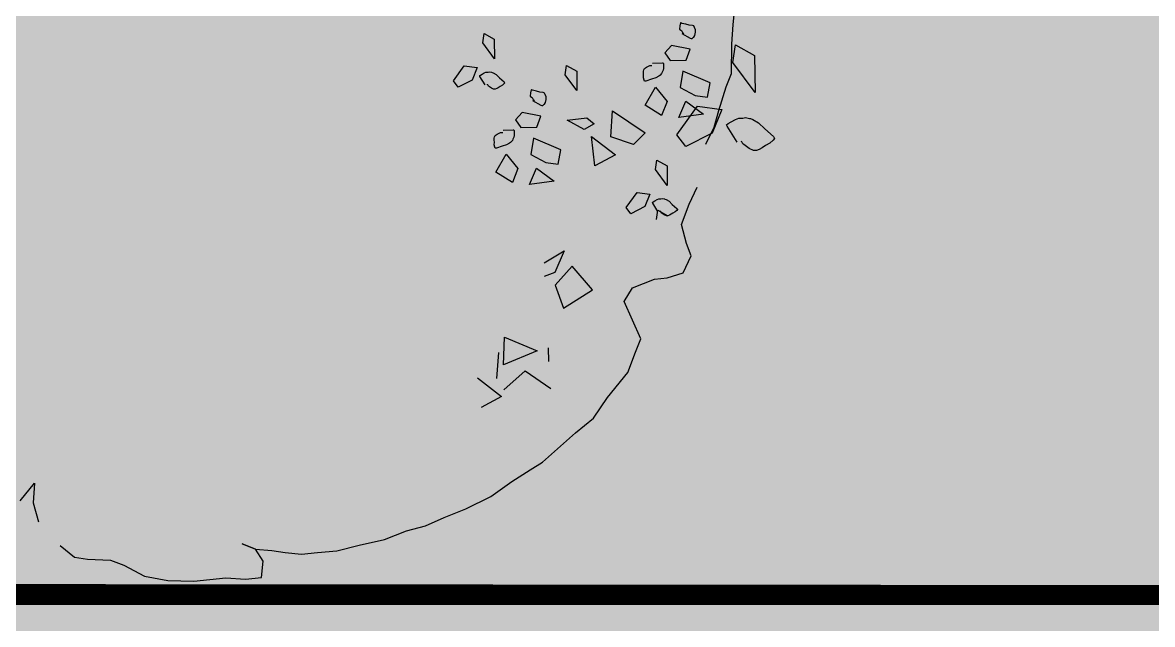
# Model space of a CAD drawing. Header units: metres. Extents: x 71066629 to 71645179, y 84793221 to 85208804.
# Drawn here: x 71302617 to 71310294, y 85024630 to 85028721 of the extents above; entities that cross this region are included whole.
import ezdxf

# ---------------------------------------------------------------- set-up
doc = ezdxf.new("R2010")
doc.units = ezdxf.units.M
doc.header["$LTSCALE"] = 1000
doc.linetypes.add('HIDDENX2', pattern=[19.049999999999997, 12.7, -6.35])
for name, color, linetype in [('A_SITEP_PLANT', 85, 'Continuous'), ('G-BSMT-OTLN', 5, 'HIDDENX2'), ('G-PLTG', 105, 'Continuous')]:
    doc.layers.add(name, color=color, linetype=linetype)

# ---------------------------------------------------------------- blocks, each defined once
blk = doc.blocks.new('A$C1F6C256B')
at = {"layer": 'A_SITEP_PLANT'}
for p, q in [((3712.863073698362, 2439.015775473963), (3719.223190773221, 2481.120086028968)), ((3712.863073698362, 2439.015775473963), (3719.223190773221, 2481.120086028968)), ((3719.223190773221, 2481.120086028968), (3764.974526060513, 2455.291962881253)), ((3719.223190773221, 2481.120086028968), (3764.974526060513, 2455.291962881253)), ((3766.175639831461, 2367.397404662945), (3712.863073698362, 2439.015775473963)), ((3766.175639831461, 2367.397404662945), (3712.863073698362, 2439.015775473963)), ((3764.974526060513, 2455.291962881253), (3766.175639831461, 2367.397404662945)), ((3764.974526060513, 2455.291962881253), (3766.175639831461, 2367.397404662945)), ((4568.120532973378, 2426.832372546575), (4536.908499377023, 2394.608571348712)), ((4568.120532973378, 2426.832372546575), (4536.908499377023, 2394.608571348712)), ((4651.669645895076, 2410.604853844823), (4568.120532973378, 2426.832372546575)), ((4651.669645895076, 2410.604853844823), (4568.120532973378, 2426.832372546575)), ((4633.500279666565, 2361.060114036227), (4651.669645895076, 2410.604853844823)), ((4633.500279666565, 2361.060114036227), (4651.669645895076, 2410.604853844823)), ((4844.919258005335, 2350.575996238884), (4857.033767161774, 2430.77468352663)), ((4844.919258005335, 2350.575996238884), (4857.033767161774, 2430.77468352663)), ((4857.033767161774, 2430.77468352663), (4944.179167588765, 2381.57825766466)), ((4857.033767161774, 2430.77468352663), (4944.179167588765, 2381.57825766466)), ((4536.908499377023, 2394.608571348712), (4562.052278758609, 2359.259096944676)), ((4536.908499377023, 2394.608571348712), (4562.052278758609, 2359.259096944676)), ((4562.052278758609, 2359.259096944676), (4633.500279666565, 2361.060114036227)), ((4562.052278758609, 2359.259096944676), (4633.500279666565, 2361.060114036227)), ((4944.179167588765, 2381.57825766466), (4946.467003664002, 2214.160051512881)), ((4944.179167588765, 2381.57825766466), (4946.467003664002, 2214.160051512881)), ((3579.971018241078, 2266.642081987928), (3629.055633890443, 2335.024954232067)), ((3579.971018241078, 2266.642081987928), (3629.055633890443, 2335.024954232067)), ((3629.055633890443, 2335.024954232067), (3687.390105391329, 2327.23541655406)), ((3629.055633890443, 2335.024954232067), (3687.390105391329, 2327.23541655406)), ((3687.390105391329, 2327.23541655406), (3664.144247313089, 2270.713230353577)), ((3687.390105391329, 2327.23541655406), (3664.144247313089, 2270.713230353577)), ((4085.976650721801, 2294.599466765154), (4092.536937333935, 2336.727113170841)), ((4085.976650721801, 2294.599466765154), (4092.536937333935, 2336.727113170841)), ((4092.536937333935, 2336.727113170841), (4138.188012510422, 2310.889081084839)), ((4092.536937333935, 2336.727113170841), (4138.188012510422, 2310.889081084839)), ((4138.188012510422, 2310.889081084839), (4139.308688881051, 2222.784094646806)), ((4138.188012510422, 2310.889081084839), (4139.308688881051, 2222.784094646806)), ((4618.978454797005, 2311.46738787659), (4606.429738196661, 2236.781450746319)), ((4618.978454797005, 2311.46738787659), (4606.429738196661, 2236.781450746319)), ((4742.796023677976, 2258.351710739604), (4618.978454797005, 2311.46738787659)), ((4742.796023677976, 2258.351710739604), (4618.978454797005, 2311.46738787659)), ((4946.467003664002, 2214.160051512881), (4844.919258005335, 2350.575996238884)), ((4946.467003664002, 2214.160051512881), (4844.919258005335, 2350.575996238884)), ((3601.456629870343, 2238.618035513559), (3579.971018241078, 2266.642081987928)), ((3601.456629870343, 2238.618035513559), (3579.971018241078, 2266.642081987928)), ((3664.144247313089, 2270.713230353577), (3601.456629870343, 2238.618035513559)), ((3664.144247313089, 2270.713230353577), (3601.456629870343, 2238.618035513559)), ((4139.308688881051, 2222.784094646806), (4085.976650721801, 2294.599466765154)), ((4139.308688881051, 2222.784094646806), (4085.976650721801, 2294.599466765154)), ((4731.4000825244, 2192.479091475922), (4742.796023677976, 2258.351710739604)), ((4731.4000825244, 2192.479091475922), (4742.796023677976, 2258.351710739604)), ((4448.178371497779, 2157.203693210875), (4494.79515256593, 2238.290476512455)), ((4448.178371497779, 2157.203693210875), (4494.79515256593, 2238.290476512455)), ((4494.79515256593, 2238.290476512455), (4547.792696337565, 2172.914184480789)), ((4494.79515256593, 2238.290476512455), (4547.792696337565, 2172.914184480789)), ((4606.429738196661, 2236.781450746319), (4674.389079463144, 2201.209344281058)), ((4606.429738196661, 2236.781450746319), (4674.389079463144, 2201.209344281058)), ((4674.389079463144, 2201.209344281058), (4731.4000825244, 2192.479091475922)), ((4674.389079463144, 2201.209344281058), (4731.4000825244, 2192.479091475922)), ((4523.057203333883, 2109.971547978785), (4448.178371497779, 2157.203693210875)), ((4523.057203333883, 2109.971547978785), (4448.178371497779, 2157.203693210875)), ((4547.792696337565, 2172.914184480789), (4523.057203333883, 2109.971547978785)), ((4547.792696337565, 2172.914184480789), (4523.057203333883, 2109.971547978785)), ((4547.792696337565, 2172.914184480789), (4547.792696337565, 2172.914184480789)), ((4547.792696337565, 2172.914184480789), (4547.792696337565, 2172.914184480789)), ((4591.791533020383, 2022.245151290117), (4685.286040760984, 2152.498240992573)), ((4591.791533020383, 2022.245151290117), (4685.286040760984, 2152.498240992573)), ((4601.445329429233, 2100.928024877154), (4631.824232242245, 2175.355068985635)), ((4601.445329429233, 2100.928024877154), (4631.824232242245, 2175.355068985635)), ((4631.824232242245, 2175.355068985635), (4712.539179689018, 2116.156882203708)), ((4631.824232242245, 2175.355068985635), (4712.539179689018, 2116.156882203708)), ((4685.286040760984, 2152.498240992573), (4796.399317982781, 2137.661026990536)), ((4685.286040760984, 2152.498240992573), (4796.399317982781, 2137.661026990536)), ((3891.677578160248, 2123.239483353973), (3860.484135340783, 2090.81859617203)), ((3891.677578160248, 2123.239483353973), (3860.484135340783, 2090.81859617203)), ((3975.225464251067, 2107.015396217496), (3891.677578160248, 2123.239483353973)), ((3975.225464251067, 2107.015396217496), (3891.677578160248, 2123.239483353973)), ((3957.056977203873, 2057.470742817794), (3975.225464251067, 2107.015396217496)), ((3957.056977203873, 2057.470742817794), (3975.225464251067, 2107.015396217496)), ((4095.497590223444, 2088.755310031236), (4184.186275565997, 2099.343500321236)), ((4095.497590223444, 2088.755310031236), (4184.186275565997, 2099.343500321236)), ((4184.186275565997, 2099.343500321236), (4217.574944277818, 2072.69841578597)), ((4184.186275565997, 2099.343500321236), (4217.574944277818, 2072.69841578597)), ((4292.899255647382, 2012.764947451156), (4301.088541086996, 2130.524002682476)), ((4292.899255647382, 2012.764947451156), (4301.088541086996, 2130.524002682476)), ((4301.088541086996, 2130.524002682476), (4447.874486946501, 2031.318616617413)), ((4301.088541086996, 2130.524002682476), (4447.874486946501, 2031.318616617413)), ((4712.539179689018, 2116.156882203708), (4601.445329429233, 2100.928024877154)), ((4712.539179689018, 2116.156882203708), (4601.445329429233, 2100.928024877154)), ((4796.399317982781, 2137.661026990536), (4752.121492886392, 2029.999718325504)), ((4796.399317982781, 2137.661026990536), (4752.121492886392, 2029.999718325504)), ((3860.484135340783, 2090.81859617203), (3885.628795380821, 2055.469208243973)), ((3860.484135340783, 2090.81859617203), (3885.628795380821, 2055.469208243973)), ((3885.628795380821, 2055.469208243973), (3957.056977203873, 2057.470742817794)), ((3885.628795380821, 2055.469208243973), (3957.056977203873, 2057.470742817794)), ((4172.264415625541, 2045.961777028046), (4095.497590223444, 2088.755310031236)), ((4172.264415625541, 2045.961777028046), (4095.497590223444, 2088.755310031236)), ((4217.574944277818, 2072.69841578597), (4172.264415625541, 2045.961777028046)), ((4217.574944277818, 2072.69841578597), (4172.264415625541, 2045.961777028046)), ((3942.554091029335, 2007.677412767109), (3930.026074575144, 1932.791044939309)), ((3942.554091029335, 2007.677412767109), (3930.026074575144, 1932.791044939309)), ((4066.371660796518, 1954.56173442147), (3942.554091029335, 2007.677412767109)), ((4066.371660796518, 1954.56173442147), (3942.554091029335, 2007.677412767109)), ((4204.565052566643, 2014.960702042008), (4313.321160150226, 1931.018604907848)), ((4221.021060855012, 1881.226425189088), (4204.565052566643, 2014.960702042008)), ((4204.565052566643, 2014.960702042008), (4313.321160150226, 1931.018604907848)), ((4221.021060855012, 1881.226425189088), (4204.565052566643, 2014.960702042008)), ((4394.760430602823, 1979.129883509944), (4292.899255647382, 2012.764947451156)), ((4394.760430602823, 1979.129883509944), (4292.899255647382, 2012.764947451156)), ((4447.874486946501, 2031.318616617413), (4394.760430602823, 1979.129883509944)), ((4447.874486946501, 2031.318616617413), (4394.760430602823, 1979.129883509944)), ((4632.716506522847, 1968.866014581901), (4591.791533020383, 2022.245151290117)), ((4632.716506522847, 1968.866014581901), (4591.791533020383, 2022.245151290117)), ((4752.121492886392, 2029.999718325504), (4632.716506522847, 1968.866014581901)), ((4752.121492886392, 2029.999718325504), (4632.716506522847, 1968.866014581901)), ((4054.955901336915, 1888.889633123501), (4066.371660796518, 1954.56173442147)), ((4054.955901336915, 1888.889633123501), (4066.371660796518, 1954.56173442147)), ((3771.835676204588, 1853.620712459553), (3818.451228723047, 1934.710927393753)), ((3771.835676204588, 1853.620712459553), (3818.451228723047, 1934.710927393753)), ((3818.451228723047, 1934.710927393753), (3871.369213040336, 1869.124295135524)), ((3818.451228723047, 1934.710927393753), (3871.369213040336, 1869.124295135524)), ((3930.026074575144, 1932.791044939309), (3997.965594662004, 1897.419456023519)), ((3930.026074575144, 1932.791044939309), (3997.965594662004, 1897.419456023519)), ((3997.965594662004, 1897.419456023519), (4054.955901336915, 1888.889633123501)), ((3997.965594662004, 1897.419456023519), (4054.955901336915, 1888.889633123501)), ((4313.321160150226, 1931.018604907848), (4221.021060855012, 1881.226425189088)), ((4313.321160150226, 1931.018604907848), (4221.021060855012, 1881.226425189088)), ((4495.286682409002, 1864.830569320155), (4501.726892591629, 1907.148824914592)), ((4495.286682409002, 1864.830569320155), (4501.726892591629, 1907.148824914592)), ((4501.726892591629, 1907.148824914592), (4547.478226965817, 1881.320700464188)), ((4501.726892591629, 1907.148824914592), (4547.478226965817, 1881.320700464188)), ((3846.633720546903, 1806.181660218019), (3771.835676204588, 1853.620712459553)), ((3846.633720546903, 1806.181660218019), (3771.835676204588, 1853.620712459553)), ((3871.369213040336, 1869.124295135524), (3846.633720546903, 1806.181660218019)), ((3871.369213040336, 1869.124295135524), (3846.633720546903, 1806.181660218019)), ((3871.369213040336, 1869.124295135524), (3871.369213040336, 1869.124295135524)), ((3871.369213040336, 1869.124295135524), (3871.369213040336, 1869.124295135524)), ((3925.02096633293, 1797.138048908179), (3955.40109581576, 1871.561661531916)), ((3925.02096633293, 1797.138048908179), (3955.40109581576, 1871.561661531916)), ((3955.40109581576, 1871.561661531916), (4036.095877870859, 1812.567510918219)), ((3955.40109581576, 1871.561661531916), (4036.095877870859, 1812.567510918219)), ((4548.679689165205, 1793.422625144449), (4495.286682409002, 1864.830569320155)), ((4548.679689165205, 1793.422625144449), (4495.286682409002, 1864.830569320155)), ((4547.478226965817, 1881.320700464188), (4548.679689165205, 1793.422625144449)), ((4547.478226965817, 1881.320700464188), (4548.679689165205, 1793.422625144449)), ((4036.095877870859, 1812.567510918219), (3925.02096633293, 1797.138048908179)), ((4036.095877870859, 1812.567510918219), (3925.02096633293, 1797.138048908179)), ((4362.374460244144, 1692.660910485021), (4411.439256298356, 1761.244300278515)), ((4362.374460244144, 1692.660910485021), (4411.439256298356, 1761.244300278515)), ((4411.439256298356, 1761.244300278515), (4469.773729034583, 1753.454762452893)), ((4411.439256298356, 1761.244300278515), (4469.773729034583, 1753.454762452893)), ((4469.773729034583, 1753.454762452893), (4446.628128945537, 1696.942484908534)), ((4469.773729034583, 1753.454762452893), (4446.628128945537, 1696.942484908534)), ((4383.840251902293, 1664.837381707796), (4362.374460244144, 1692.660910485021)), ((4383.840251902293, 1664.837381707796), (4362.374460244144, 1692.660910485021)), ((4446.628128945537, 1696.942484908534), (4383.840251902293, 1664.837381707796)), ((4446.628128945537, 1696.942484908534), (4383.840251902293, 1664.837381707796)), ((4499.575059859955, 1639.248187434831), (4505.934828345315, 1681.356015521102)), ((4499.575059859955, 1639.248187434831), (4505.934828345315, 1681.356015521102)), ((4505.934828345315, 1681.356015521102), (4551.686163202918, 1655.527893246123)), ((4505.934828345315, 1681.356015521102), (4551.686163202918, 1655.527893246123)), ((3990.500249236299, 1442.854526510957), (4081.182272667066, 1496.735228572099)), ((3990.500249236299, 1442.854526510957), (4081.182272667066, 1496.735228572099)), ((4081.182272667066, 1496.735228572099), (4038.714726655279, 1398.251289233274)), ((4081.182272667066, 1496.735228572099), (4038.714726655279, 1398.251289233274)), ((4038.714726655279, 1398.251289233274), (3990.969239438826, 1379.77088467477)), ((4038.714726655279, 1398.251289233274), (3990.969239438826, 1379.77088467477)), ((4117.607187510177, 1427.088721770066), (4041.172601486964, 1340.625059913204)), ((4117.607187510177, 1427.088721770066), (4041.172601486964, 1340.625059913204)), ((4209.687004889944, 1320.455025616218), (4117.607187510177, 1427.088721770066)), ((4209.687004889944, 1320.455025616218), (4117.607187510177, 1427.088721770066)), ((4041.172601486964, 1340.625059913204), (4077.978117854393, 1236.417579427798)), ((4041.172601486964, 1340.625059913204), (4077.978117854393, 1236.417579427798)), ((4077.978117854393, 1236.417579427798), (4209.687004889944, 1320.455025616218)), ((4077.978117854393, 1236.417579427798), (4209.687004889944, 1320.455025616218)), ((3807.018616707297, 979.9776143164781), (3810.669266233046, 1105.784976576309)), ((3807.018616707297, 979.9776143164781), (3810.669266233046, 1105.784976576309)), ((3810.669266233046, 1105.784976576309), (3959.439359207929, 1042.795181851747)), ((3810.669266233046, 1105.784976576309), (3959.439359207929, 1042.795181851747)), ((3776.848298322759, 918.3546207799227), (3785.037583198457, 1036.113674856431)), ((3776.848298322759, 918.3546207799227), (3785.037583198457, 1036.113674856431)), ((3959.439359207929, 1042.795181851747), (3807.018616707297, 979.9776143164781)), ((3959.439359207929, 1042.795181851747), (3807.018616707297, 979.9776143164781)), ((4011.656891218503, 994.5380742211419), (4011.187901526224, 1057.621716701979)), ((4011.656891218503, 994.5380742211419), (4011.187901526224, 1057.621716701979)), ((3808.029772088514, 866.3675454693148), (3904.157781457179, 952.1490451314603)), ((3808.029772088514, 866.3675454693148), (3904.157781457179, 952.1490451314603)), ((3904.157781457179, 952.1490451314603), (4021.654186312401, 872.9143300396972)), ((3904.157781457179, 952.1490451314603), (4021.654186312401, 872.9143300396972)), ((3688.51409454376, 920.5503740145068), (3797.270202610758, 836.6082777398406)), ((3688.51409454376, 920.5503740145068), (3797.270202610758, 836.6082777398406)), ((3797.270202610758, 836.6082777398406), (3704.970103476721, 786.8160972287878)), ((3797.270202610758, 836.6082777398406), (3704.970103476721, 786.8160972287878))]:
    blk.add_line(p, q, dxfattribs=at)
for points in [[(1616.900187628286, 363.7687392335793), (1682.623727331346, 443.9093473517278), (1676.65077983914, 354.9043114295055), (1699.913500137976, 268.9807198430353)], [(4723.88659025688, 1980.566087893822), (4760.374809828878, 2057.621733800508), (4782.321871713852, 2133.439070229302), (4815.918610946392, 2239.749159883621), (4839.311413072923, 2300.93927446974), (4840.973299270787, 2433.633189518412), (4846.86000866082, 2522.432553750114), (4854.179674900603, 2596.805908875133), (4876.14638198982, 2672.424486834149), (4883.564721919829, 2746.805818717811), (4874.929571023968, 2834.171632588841), (4835.692910018377, 2933.281164731307), (4797.882170291967, 3017.963992510981), (4774.725506986142, 3103.892738380179), (4739.806247454719, 3159.32112246615), (4656.786420791526, 3254.10316971544), (4576.736755294027, 3319.841026393289), (4483.532462754695, 3369.306098907138), (4423.88037033251, 3378.180262335693), (4359.805167030893, 3430.726901716116)], [(4723.88659025688, 1980.566087893822), (4760.374809828878, 2057.621733800508), (4782.321871713852, 2133.439070229302), (4815.918610946392, 2239.749159883621), (4839.311413072923, 2300.93927446974), (4840.973299270787, 2433.633189518412), (4846.86000866082, 2522.432553750114), (4854.179674900603, 2596.805908875133), (4876.14638198982, 2672.424486834149), (4883.564721919829, 2746.805818717811), (4874.929571023968, 2834.171632588841), (4835.692910018377, 2933.281164731307), (4797.882170291967, 3017.963992510981), (4774.725506986142, 3103.892738380179), (4739.806247454719, 3159.32112246615), (4656.786420791526, 3254.10316971544), (4576.736755294027, 3319.841026393289), (4483.532462754695, 3369.306098907138), (4423.88037033251, 3378.180262335693), (4359.805167030893, 3430.726901716116)], [(4614.945997702423, 2481.234219653823), (4651.966447603947, 2459.803977385251), (4657.336099566775, 2459.727279384854), (4660.8821548415, 2459.672815255705), (4662.626475753146, 2460.452651320753), (4666.415646564681, 2463.050856932503), (4668.181234995194, 2465.655082135898), (4672.837752560154, 2472.793495371385), (4675.779775400064, 2487.044493910508), (4676.053533532482, 2498.605599783449), (4671.836941925867, 2508.508025801741), (4668.499368055142, 2515.662664073694), (4663.153374705405, 2518.572817140026), (4648.067988984927, 2519.71398519777), (4633.00742601871, 2524.701105209039), (4614.197082731582, 2527.697789706319), (4609.752254074323, 2529.684631312586), (4608.028916049807, 2529.71677471872), (4605.007617361611, 2516.267845954077), (4603.789280277735, 2501.981186133489), (4605.470020092733, 2499.316192128172), (4612.596764846414, 2494.759759477165), (4617.676331778464, 2486.359963584983), (4622.980359209934, 2481.825851720351)], [(4614.945997702423, 2481.234219653823), (4651.966447603947, 2459.803977385251), (4657.336099566775, 2459.727279384854), (4660.8821548415, 2459.672815255705), (4662.626475753146, 2460.452651320753), (4666.415646564681, 2463.050856932503), (4668.181234995194, 2465.655082135898), (4672.837752560154, 2472.793495371385), (4675.779775400064, 2487.044493910508), (4676.053533532482, 2498.605599783449), (4671.836941925867, 2508.508025801741), (4668.499368055142, 2515.662664073694), (4663.153374705405, 2518.572817140026), (4648.067988984927, 2519.71398519777), (4633.00742601871, 2524.701105209039), (4614.197082731582, 2527.697789706319), (4609.752254074323, 2529.684631312586), (4608.028916049807, 2529.71677471872), (4605.007617361611, 2516.267845954077), (4603.789280277735, 2501.981186133489), (4605.470020092733, 2499.316192128172), (4612.596764846414, 2494.759759477165), (4617.676331778464, 2486.359963584983), (4622.980359209934, 2481.825851720351)], [(3723.704753339465, 2249.486063641467), (3699.92640596733, 2287.400212424982), (3699.047103743593, 2289.135590351885), (3698.306818669662, 2290.479755732726), (3701.75645485986, 2293.449354811484), (3709.535561171011, 2297.656779922662), (3719.699583852024, 2303.314785858762), (3727.176402372658, 2306.483503478318), (3737.17425722722, 2306.661776186433), (3743.487324288057, 2308.298135263642), (3752.82120970334, 2305.984617813141), (3755.224496478506, 2305.209774549818), (3760.491561783361, 2303.098173391656), (3774.00652502029, 2295.329647372797), (3788.876097765868, 2281.016842143639), (3809.973009375157, 2263.071089697333), (3811.612067975337, 2259.794546785153), (3812.572689409775, 2258.269682734041), (3808.720854353335, 2254.247949023091), (3801.31947195757, 2247.243188859197), (3791.155449277081, 2241.58518292263), (3782.913523216034, 2235.914678676694), (3775.916667753423, 2231.987046911236), (3769.282720964693, 2229.509066933562), (3761.970274054155, 2229.798693727673), (3752.198043768411, 2234.498601935076), (3739.04564147396, 2243.720297536056), (3737.044021931186, 2245.543670784944), (3735.324175826274, 2248.613304611674), (3734.84509234957, 2249.37230562768), (3733.685117369925, 2251.889847460698)], [(3723.704753339465, 2249.486063641467), (3699.92640596733, 2287.400212424982), (3699.047103743593, 2289.135590351885), (3698.306818669662, 2290.479755732726), (3701.75645485986, 2293.449354811484), (3709.535561171011, 2297.656779922662), (3719.699583852024, 2303.314785858762), (3727.176402372658, 2306.483503478318), (3737.17425722722, 2306.661776186433), (3743.487324288057, 2308.298135263642), (3752.82120970334, 2305.984617813141), (3755.224496478506, 2305.209774549818), (3760.491561783361, 2303.098173391656), (3774.00652502029, 2295.329647372797), (3788.876097765868, 2281.016842143639), (3809.973009375157, 2263.071089697333), (3811.612067975337, 2259.794546785153), (3812.572689409775, 2258.269682734041), (3808.720854353335, 2254.247949023091), (3801.31947195757, 2247.243188859197), (3791.155449277081, 2241.58518292263), (3782.913523216034, 2235.914678676694), (3775.916667753423, 2231.987046911236), (3769.282720964693, 2229.509066933562), (3761.970274054155, 2229.798693727673), (3752.198043768411, 2234.498601935076), (3739.04564147396, 2243.720297536056), (3737.044021931186, 2245.543670784944), (3735.324175826274, 2248.613304611674), (3734.84509234957, 2249.37230562768), (3733.685117369925, 2251.889847460698)], [(4482.156546226645, 2346.708880777675), (4526.898289956152, 2348.498917879828), (4528.620748543355, 2348.466687693465), (4530.44346572191, 2348.444366826501), (4531.29998884222, 2343.875620757754), (4531.069360553229, 2334.950970409555), (4530.695343686268, 2323.379955055338), (4529.66468894959, 2315.388612706447), (4524.965857950679, 2306.629758718802), (4523.055369140522, 2300.370189425536), (4516.656574169639, 2293.464524017676), (4514.831528924988, 2291.461851189903), (4510.298865608172, 2288.18273041246), (4496.725476879976, 2280.162982499722), (4476.944815252151, 2274.566859223153), (4450.747620539391, 2265.299386859668), (4447.201565264084, 2265.353850988933), (4445.377968504268, 2265.376084779273), (4443.821677672095, 2270.888048337453), (4441.328424161533, 2280.758330949728), (4441.502802995558, 2292.309614274506), (4440.932525399316, 2302.167485636019), (4441.142170656938, 2310.280156576162), (4442.272451909085, 2317.272516317317), (4445.90627860016, 2323.499942321156), (4455.028955512913, 2329.459975411446), (4469.522448314412, 2336.355807370768), (4472.168566137727, 2337.221223903063), (4475.714273681399, 2337.170277639962), (4476.535283088335, 2337.048949039512), (4479.260328956181, 2337.115813582554)], [(4482.156546226645, 2346.708880777675), (4526.898289956152, 2348.498917879828), (4528.620748543355, 2348.466687693465), (4530.44346572191, 2348.444366826501), (4531.29998884222, 2343.875620757754), (4531.069360553229, 2334.950970409555), (4530.695343686268, 2323.379955055338), (4529.66468894959, 2315.388612706447), (4524.965857950679, 2306.629758718802), (4523.055369140522, 2300.370189425536), (4516.656574169639, 2293.464524017676), (4514.831528924988, 2291.461851189903), (4510.298865608172, 2288.18273041246), (4496.725476879976, 2280.162982499722), (4476.944815252151, 2274.566859223153), (4450.747620539391, 2265.299386859668), (4447.201565264084, 2265.353850988933), (4445.377968504268, 2265.376084779273), (4443.821677672095, 2270.888048337453), (4441.328424161533, 2280.758330949728), (4441.502802995558, 2292.309614274506), (4440.932525399316, 2302.167485636019), (4441.142170656938, 2310.280156576162), (4442.272451909085, 2317.272516317317), (4445.90627860016, 2323.499942321156), (4455.028955512913, 2329.459975411446), (4469.522448314412, 2336.355807370768), (4472.168566137727, 2337.221223903063), (4475.714273681399, 2337.170277639962), (4476.535283088335, 2337.048949039512), (4479.260328956181, 2337.115813582554)], [(3938.521634820674, 2177.444244072162), (3975.422007024579, 2156.204609739216), (3980.911736684502, 2155.937303668296), (3984.458671396598, 2155.8829265346), (3986.202112870757, 2156.662675666739), (3989.992163191317, 2159.260968139657), (3991.757751550351, 2161.865193478036), (3996.394797884859, 2169.200606245635), (3999.356291955337, 2183.254605180555), (3999.709958154999, 2195.022533215), (3995.413806212484, 2204.714619196806), (3992.075884538179, 2211.872775271768), (3986.830149995687, 2214.792837809801), (3971.644505683973, 2215.924096476549), (3956.60322975833, 2220.707094128418), (3937.754128128058, 2224.10490058962), (3933.308072230197, 2226.095173138369), (3931.705691340147, 2225.93679539772), (3928.564662686317, 2212.674956837291), (3927.36579683295, 2198.191297475743), (3929.025838248374, 2195.72673388198), (3936.053203704476, 2191.160478754901), (3941.23302937171, 2182.770592334564), (3946.537056875357, 2178.236480479012)], [(3938.521634820674, 2177.444244072162), (3975.422007024579, 2156.204609739216), (3980.911736684502, 2155.937303668296), (3984.458671396598, 2155.8829265346), (3986.202112870757, 2156.662675666739), (3989.992163191317, 2159.260968139657), (3991.757751550351, 2161.865193478036), (3996.394797884859, 2169.200606245635), (3999.356291955337, 2183.254605180555), (3999.709958154999, 2195.022533215), (3995.413806212484, 2204.714619196806), (3992.075884538179, 2211.872775271768), (3986.830149995687, 2214.792837809801), (3971.644505683973, 2215.924096476549), (3956.60322975833, 2220.707094128418), (3937.754128128058, 2224.10490058962), (3933.308072230197, 2226.095173138369), (3931.705691340147, 2225.93679539772), (3928.564662686317, 2212.674956837291), (3927.36579683295, 2198.191297475743), (3929.025838248374, 2195.72673388198), (3936.053203704476, 2191.160478754901), (3941.23302937171, 2182.770592334564), (3946.537056875357, 2178.236480479012)], [(4865.570077167999, 1989.567018585687), (4820.277986757457, 2061.784444931138), (4818.603125351074, 2065.089926560846), (4817.193058550532, 2067.650241665804), (4823.763794206781, 2073.306620835065), (4838.581139684073, 2081.320763755648), (4857.941182755458, 2092.09791796864), (4872.182741832337, 2098.133570555801), (4891.226275021909, 2098.473137679626), (4903.251164532208, 2101.590012115281), (4921.029993935372, 2097.183312189329), (4925.607682961854, 2095.70742015494), (4935.64018820948, 2091.685322811856), (4961.382975566725, 2076.888130572887), (4989.705971152405, 2049.625644303014), (5029.890564814617, 2015.443258644024), (5033.012581130723, 2009.202224465931), (5034.842336254427, 2006.297721764859), (5027.505507495662, 1998.637276341935), (5013.407636307355, 1985.294876107946), (4994.047593092197, 1974.517721948767), (4978.348686179903, 1963.716761500575), (4965.021342479333, 1956.235558204819), (4952.385253583139, 1951.515596363315), (4938.456783195434, 1952.067266328581), (4919.84301124292, 1961.01947236585), (4894.790816252294, 1978.584606867342), (4890.978207641281, 1982.057698800549), (4887.70231036708, 1987.904620341957), (4886.789770260628, 1989.350336641917), (4884.58029419434, 1994.145654538064)], [(4865.570077167999, 1989.567018585687), (4820.277986757457, 2061.784444931138), (4818.603125351074, 2065.089926560846), (4817.193058550532, 2067.650241665804), (4823.763794206781, 2073.306620835065), (4838.581139684073, 2081.320763755648), (4857.941182755458, 2092.09791796864), (4872.182741832337, 2098.133570555801), (4891.226275021909, 2098.473137679626), (4903.251164532208, 2101.590012115281), (4921.029993935372, 2097.183312189329), (4925.607682961854, 2095.70742015494), (4935.64018820948, 2091.685322811856), (4961.382975566725, 2076.888130572887), (4989.705971152405, 2049.625644303014), (5029.890564814617, 2015.443258644024), (5033.012581130723, 2009.202224465931), (5034.842336254427, 2006.297721764859), (5027.505507495662, 1998.637276341935), (5013.407636307355, 1985.294876107946), (4994.047593092197, 1974.517721948767), (4978.348686179903, 1963.716761500575), (4965.021342479333, 1956.235558204819), (4952.385253583139, 1951.515596363315), (4938.456783195434, 1952.067266328581), (4919.84301124292, 1961.01947236585), (4894.790816252294, 1978.584606867342), (4890.978207641281, 1982.057698800549), (4887.70231036708, 1987.904620341957), (4886.789770260628, 1989.350336641917), (4884.58029419434, 1994.145654538064)], [(4865.570077167999, 1989.567018585687), (4820.277986757457, 2061.784444931138), (4818.603125351074, 2065.089926561079), (4817.193058550532, 2067.650241665804), (4823.763794206781, 2073.306620835065), (4838.581139684073, 2081.320763755648), (4857.941182755458, 2092.097917968989), (4872.182741832337, 2098.133570556296), (4891.226275021909, 2098.473137679626), (4903.251164532208, 2101.590012115281), (4921.029993935372, 2097.183312189329), (4925.607682961854, 2095.70742015494), (4935.64018820948, 2091.685322811856), (4961.382975566725, 2076.888130573381), (4989.705971152405, 2049.625644303014), (5029.890564814617, 2015.443258644024), (5033.012581130723, 2009.202224465931), (5034.842336254427, 2006.297721765092), (5027.505507495662, 1998.637276341935), (5013.407636307355, 1985.294876107946), (4994.047593092197, 1974.517721948767), (4978.348686179903, 1963.716761500575), (4965.021342479333, 1956.235558204819), (4952.385253583139, 1951.515596363315), (4938.456783195434, 1952.067266328843), (4919.84301124292, 1961.01947236585), (4894.790816252294, 1978.584606867342), (4890.978207641281, 1982.057698800549), (4887.70231036708, 1987.904620341957), (4886.789770260628, 1989.35033664215), (4884.58029419434, 1994.145654538064)], [(4865.570077167999, 1989.567018585687), (4820.277986757457, 2061.784444931138), (4818.603125351074, 2065.089926561079), (4817.193058550532, 2067.650241665804), (4823.763794206781, 2073.306620835065), (4838.581139684073, 2081.320763755648), (4857.941182755458, 2092.097917968989), (4872.182741832337, 2098.133570556296), (4891.226275021909, 2098.473137679626), (4903.251164532208, 2101.590012115281), (4921.029993935372, 2097.183312189329), (4925.607682961854, 2095.70742015494), (4935.64018820948, 2091.685322811856), (4961.382975566725, 2076.888130573381), (4989.705971152405, 2049.625644303014), (5029.890564814617, 2015.443258644024), (5033.012581130723, 2009.202224465931), (5034.842336254427, 2006.297721765092), (5027.505507495662, 1998.637276341935), (5013.407636307355, 1985.294876107946), (4994.047593092197, 1974.517721948767), (4978.348686179903, 1963.716761500575), (4965.021342479333, 1956.235558204819), (4952.385253583139, 1951.515596363315), (4938.456783195434, 1952.067266328843), (4919.84301124292, 1961.01947236585), (4894.790816252294, 1978.584606867342), (4890.978207641281, 1982.057698800549), (4887.70231036708, 1987.904620341957), (4886.789770260628, 1989.35033664215), (4884.58029419434, 1994.145654538064)], [(3805.733062853979, 2042.918991912709), (3850.473927146115, 2044.708942162921), (3852.197265098454, 2044.676798891538), (3854.019982349244, 2044.654478105513), (3854.876505397319, 2040.085732027801), (3854.626058146416, 2031.36159915902), (3854.372118976549, 2019.599975797348), (3853.360403764935, 2011.408029126265), (3848.542722236773, 2002.836352113489), (3846.631885839452, 1996.580300713395), (3840.352288984985, 1989.483940365288), (3838.387347152981, 1987.872393033817), (3833.875382163504, 1984.392841682391), (3820.382433208463, 1976.583520730463), (3800.521331807249, 1970.776970493083), (3774.304318132694, 1961.710015546472), (3770.858521592513, 1961.77438907561), (3769.054743795307, 1961.596105458273), (3767.398194370908, 1967.098159544461), (3764.904940716631, 1976.968442219775), (3765.15887988708, 1988.730065581447), (3764.489222992619, 1998.57811431351), (3764.698868321721, 2006.69078533494), (3765.829149502388, 2013.683145067014), (3769.48191571777, 2019.709966676572), (3778.585121328652, 2025.866999362013), (3793.078614201746, 2032.762831321452), (3795.744203255337, 2033.431248248933), (3799.291137968074, 2033.376871043496), (3800.19258714834, 2033.465969385841), (3802.856664545427, 2033.125407309912)], [(3805.733062853979, 2042.918991912709), (3850.473927146115, 2044.708942162921), (3852.197265098454, 2044.676798891538), (3854.019982349244, 2044.654478105513), (3854.876505397319, 2040.085732027801), (3854.626058146416, 2031.36159915902), (3854.372118976549, 2019.599975797348), (3853.360403764935, 2011.408029126265), (3848.542722236773, 2002.836352113489), (3846.631885839452, 1996.580300713395), (3840.352288984985, 1989.483940365288), (3838.387347152981, 1987.872393033817), (3833.875382163504, 1984.392841682391), (3820.382433208463, 1976.583520730463), (3800.521331807249, 1970.776970493083), (3774.304318132694, 1961.710015546472), (3770.858521592513, 1961.77438907561), (3769.054743795307, 1961.596105458273), (3767.398194370908, 1967.098159544461), (3764.904940716631, 1976.968442219775), (3765.15887988708, 1988.730065581447), (3764.489222992619, 1998.57811431351), (3764.698868321721, 2006.69078533494), (3765.829149502388, 2013.683145067014), (3769.48191571777, 2019.709966676572), (3778.585121328652, 2025.866999362013), (3793.078614201746, 2032.762831321452), (3795.744203255337, 2033.431248248933), (3799.291137968074, 2033.376871043496), (3800.19258714834, 2033.465969385841), (3802.856664545427, 2033.125407309912)], [(1798.809115523007, 160.9994786279276), (1862.877456939488, 108.4503849010507), (1922.614918171312, 99.79068777960492), (2026.05017632345, 95.24400924422662), (2087.253544418083, 71.75305506962468), (2180.458358446136, 22.28270559842349), (2285.346392409818, 3.109500683669467), (2403.31037251628, -0.0011733158607967), (2549.083056156, 14.40685486598522), (2637.976461302489, 8.628902468073647), (2710.810035370465, 15.82770105134114), (2718.149694402179, 89.99877989414381), (2683.230261112971, 145.4289229358255), (2622.132428593061, 168.930308134557), (2683.230261112971, 145.4289229358255), (2757.615110854211, 138.010930700897), (2817.247731973767, 129.3337668678432), (2891.63258171425, 121.9157746329438), (2964.473191497382, 129.1152686161222), (3051.933987381112, 137.759807368886), (3152.477765193733, 162.4675725090783), (3267.569736191654, 188.4143425811781), (3366.77330926637, 227.7597605788906), (3452.689865192108, 251.0217855407973), (3537.286383144965, 288.7174280232284), (3636.384420644376, 328.0524149878474), (3748.6904468789, 383.2640597687277), (3844.916475342005, 451.6564908138243), (3928.060217338731, 503.9786597924831), (3983.401596270211, 538.7898576867883), (4132.17671836121, 671.2506301573594), (4213.874024797755, 738.2070566572947), (4278.079831488082, 832.7688466453692), (4370.08661053417, 944.8556792375748), (4405.117002007785, 1036.732724169531), (4428.50945640303, 1097.926356640295), (4390.718709540612, 1182.406908011588), (4352.927267071442, 1266.894495034532), (4390.84913888399, 1329.517096443568), (4490.045676315786, 1368.861818969512), (4548.259064282989, 1374.615572783223), (4619.771904915688, 1396.255024619954), (4656.240653185057, 1473.507670265914), (4635.948789370421, 1530.380035592505), (4612.686416731565, 1616.300109303615), (4647.716460545955, 1708.18067211975), (4684.310215620266, 1785.24674912254)], [(4506.128014097165, 1675.304374841653), (4482.329847690941, 1713.419041104702), (4481.570623236301, 1714.963811032707), (4480.711487562221, 1716.495153460885), (4484.179715618142, 1719.267666020605), (4492.039261701808, 1723.685518011073), (4502.303543118062, 1729.353433419368), (4509.800180528953, 1732.321633550688), (4519.658138867817, 1732.89103176372), (4526.111102516588, 1734.136265425768), (4535.30543900386, 1732.210355506104), (4537.808636782749, 1731.448939590104), (4542.975443280826, 1729.327429023018), (4556.510225551203, 1721.358385533415), (4571.379798296781, 1707.04558030417), (4592.47670990607, 1689.099827786005), (4594.115768506832, 1685.823284945917), (4594.956312315771, 1684.489028829936), (4591.144115111034, 1680.066260150925), (4583.84299145086, 1673.07140946819), (4573.578710034722, 1667.403494059894), (4565.397404785093, 1662.143934245018), (4558.40089698229, 1658.212784604315), (4551.686162760539, 1655.527895621868), (4544.493793475383, 1655.626914408757), (4534.702092030842, 1660.523822220479), (4521.56950855453, 1669.545000332815), (4519.54772239062, 1671.57240886477), (4517.728844791069, 1674.628702276939), (4517.328973918629, 1675.60156126786), (4516.088559165655, 1677.908676149265)], [(4506.128014097165, 1675.304374841653), (4482.329847690941, 1713.419041104702), (4481.570623236301, 1714.963811032707), (4480.711487562221, 1716.495153460885), (4484.179715618142, 1719.267666020605), (4492.039261701808, 1723.685518011073), (4502.303543118062, 1729.353433419368), (4509.800180528953, 1732.321633550688), (4519.658138867817, 1732.89103176372), (4526.111102516588, 1734.136265425768), (4535.30543900386, 1732.210355506104), (4537.808636782749, 1731.448939590104), (4542.975443280826, 1729.327429023018), (4556.510225551203, 1721.358385533415), (4571.379798296781, 1707.04558030417), (4592.47670990607, 1689.099827786005), (4594.115768506832, 1685.823284945917), (4594.956312315771, 1684.489028829936), (4591.144115111034, 1680.066260150925), (4583.84299145086, 1673.07140946819), (4573.578710034722, 1667.403494059894), (4565.397404785093, 1662.143934245018), (4558.40089698229, 1658.212784604315), (4551.686162760539, 1655.527895621868), (4544.493793475383, 1655.626914408757), (4534.702092030842, 1660.523822220479), (4521.56950855453, 1669.545000332815), (4519.54772239062, 1671.57240886477), (4517.728844791069, 1674.628702276939), (4517.328973918629, 1675.60156126786), (4516.088559165655, 1677.908676149265)]]:
    blk.add_lwpolyline(points, dxfattribs=at)
for points in [[(3579.971017087461, 2266.642085039843), (3579.971017087461, 2266.642085039843)], [(3579.971017087461, 2266.642085039843), (3579.971017087461, 2266.642085039843)], [(4591.791531730851, 2022.245154447534), (4591.791531730851, 2022.245154447534)], [(4591.791531730851, 2022.245154447534), (4591.791531730851, 2022.245154447534)], [(4362.374458883191, 1692.660913584434), (4362.374458883191, 1692.660913584434)], [(4362.374458883191, 1692.660913584434), (4362.374458883191, 1692.660913584434)]]:
    blk.add_lwpolyline(points, close=True, dxfattribs=at)

msp = doc.modelspace()

# ---------------------------------------------------------------- hatches: boundary and pattern name
at = {"layer": 'G-PLTG'}
h = msp.add_hatch(dxfattribs=at)
h.set_pattern_fill('CROSS', color=256, scale=500, style=0)
h.set_pattern_definition([(0, (0, 0), (793.75, 793.75), [396.875, -1190.625]), (90, (198.4375, -198.4375), (-793.75, 793.75), [396.875, -1190.625])])
h.paths.add_polyline_path([(71319266.16420974, 85061914.20373057), (71338259.79781386, 85064922.49975866), (71337581.37041855, 85069205.92175344), (71314395.56959212, 85065533.65166606), (71315881.2589365, 85056153.37831788), (71294500.83823174, 85052767.05234197), (71295617.83755454, 85045714.59619378), (71312696.30574921, 85048419.55982737), (71313572.33875631, 85042888.50511622), (71296493.87056583, 85040183.54148757), (71299649.65172836, 85020258.72341262), (71318608.1060342, 85020100.38491496), (71380689.756445, 85019539.15440606), (71377332.34291835, 85040737.02916977), (71356552.9134006, 85037445.89085911), (71358430.12698108, 85025593.63077186), (71331762.56001942, 85021369.90310389), (71328477.43625359, 85042111.35825635), (71322551.2879756, 85041172.74857809)])

# ---------------------------------------------------------------- linework, layer by layer
at = {"layer": 'G-BSMT-OTLN', "ltscale": 0.1, "const_width": 200}
msp.add_lwpolyline([(71157191.58090669, 85140759.55333252), (71157191.58090669, 85135259.55333154), (71153991.5812761, 85135259.55333154), (71153991.58127633, 85005669.52005905), (71165691.58195624, 85007522.61812352), (71165691.58119047, 85013394.9157322), (71238076.46104214, 85024859.55444618), (71460791.5816469, 85024859.55444579), (71460791.58164707, 85127259.5534181), (71457591.58201651, 85127259.5534181), (71457591.58201635, 85140759.5547513)], close=True, dxfattribs=at)

# ---------------------------------------------------------------- block references
at = {"layer": 'A_SITEP_PLANT', "xscale": 1.5, "yscale": 1.5, "zscale": 1.5}
msp.add_blockref('A$C1F6C256B', (71300174.7518376, 85024924.43742058), dxfattribs=at)

doc.saveas('drawing.dxf')
